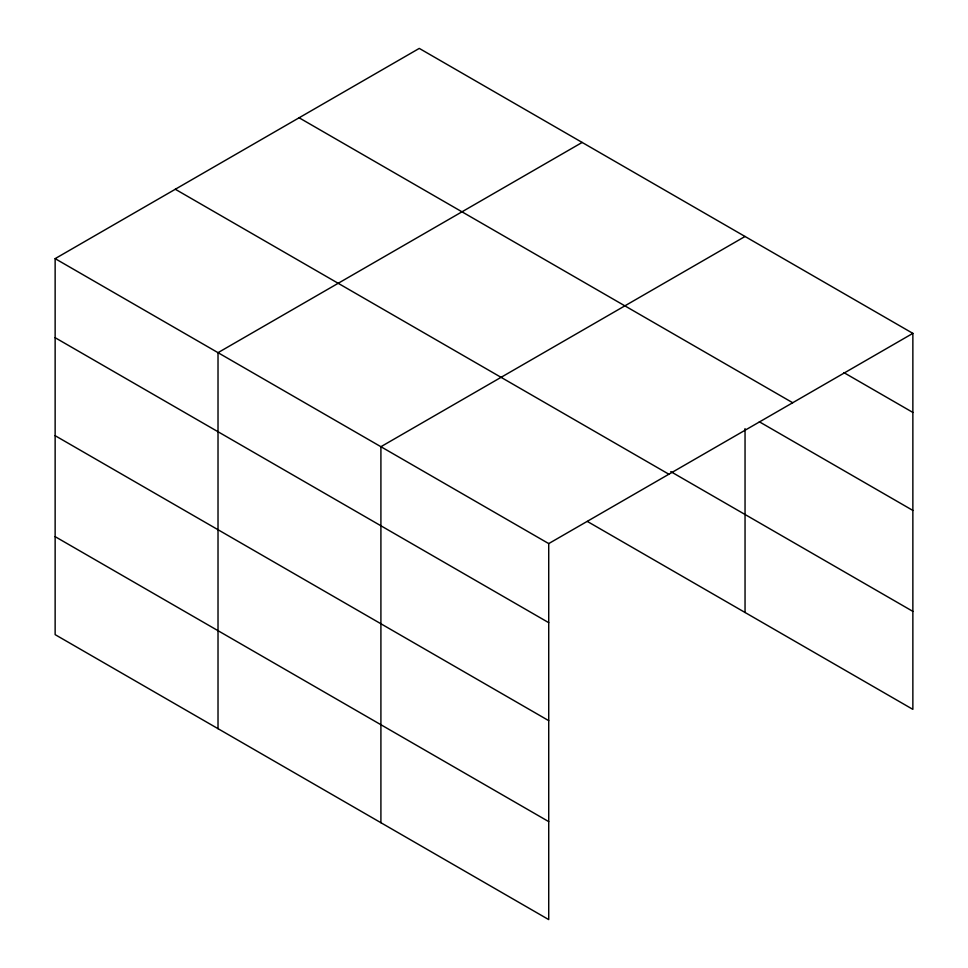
<?xml version="1.0" encoding="UTF-8"?>
<svg xmlns="http://www.w3.org/2000/svg" width="968" height="968" viewBox="0 0 968 968"><rect width="100%" height="100%" fill="white"/><g stroke="black" fill="none" stroke-linecap="round" stroke-linejoin="round"><path stroke-width="1.45" d="M548.723 720.652L548.723 543.592L55.14 258.637L55.14 634.633L548.723 919.6L548.723 720.652L55.14 435.685M55.14 258.637L419.277 48.4L912.86 333.367L912.86 709.362L587.37 521.449M582.155 142.441L218.018 352.667L218.018 728.674M745.045 236.47L380.908 446.708L380.908 822.715M548.723 543.592L912.86 333.367M843.914 372.632L912.86 412.429M299.112 117.781L792.695 402.736M759.348 421.794L912.86 510.426M670.764 471.61L912.86 611.377M175.305 189.256L668.888 474.223M55.14 337.699L548.723 622.666M55.14 536.647L548.723 821.614M745.045 428.606L745.045 612.478"/></g></svg>
